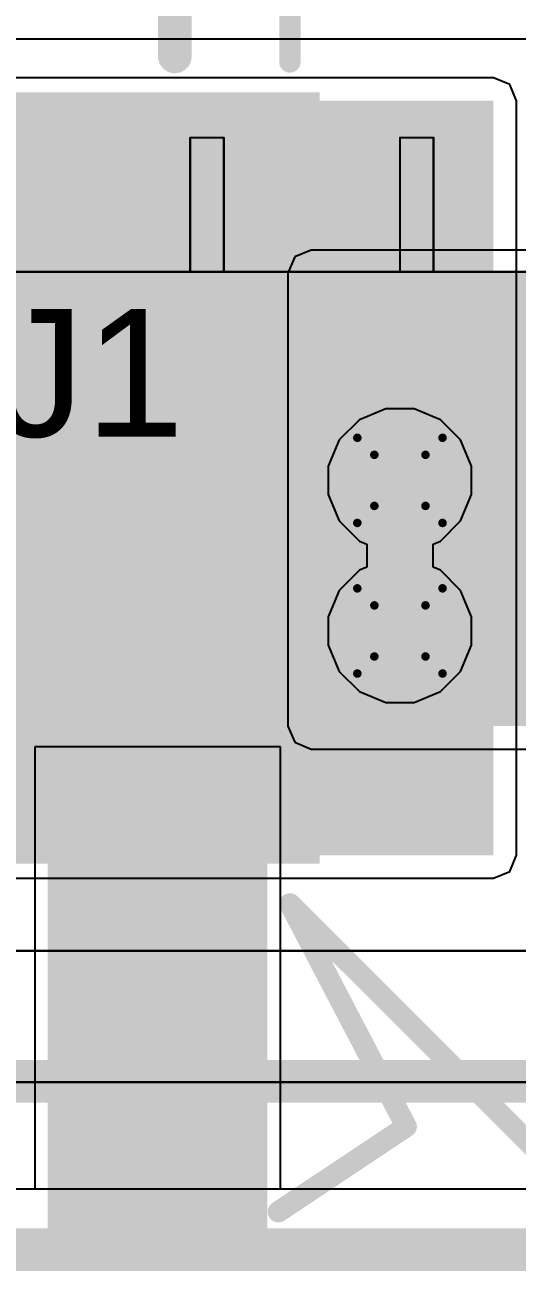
# Model space of a CAD drawing. Header units: inches. Extents: x -6 to 5433, y -4 to 5447.
# Drawn here: x 40.67 to 43.6, y -3.63 to 3.8 of the extents above; entities that cross this region are included whole.
import ezdxf

# ---------------------------------------------------------------- set-up
doc = ezdxf.new("R2010")
doc.units = ezdxf.units.IN
for name, color, linetype in [('Board_outline', 216, 'Continuous'), ('Bottom Layer', 5, 'Continuous'), ('Bottom Overlay', 54, 'Continuous'), ('Bottom Paste', 16, 'Continuous'), ('Bottom Solder', 6, 'Continuous'), ('Dimensions', 6, 'Continuous'), ('Drill Drawing', 1, 'Continuous'), ('Ground', 16, 'Continuous'), ('Mechanical 4', 56, 'Continuous'), ('Power', 76, 'Continuous'), ('Top Layer', 1, 'Continuous'), ('Top Overlay', 2, 'Continuous'), ('Top Paste', 8, 'Continuous'), ('Top Solder', 216, 'Continuous'), ('Via Holes', 16, 'Continuous')]:
    doc.layers.add(name, color=color, linetype=linetype)
doc.styles.add('Arial', font='', dxfattribs={"height": 0.2})
doc.styles.get('Arial').set_extended_font_data('Arial')

msp = doc.modelspace()

# ---------------------------------------------------------------- hatches: boundary and pattern name
at = {"layer": 'Bottom Layer'}
for points in [[(38.8723, -1.1519), (43.4594, -1.1519), (43.4594, 3.3481), (38.8723, 3.3481)], [(42.3723, -1.1519), (38.8723, -1.1519), (38.8723, 3.3481), (42.3723, 3.3481)]]:
    msp.add_hatch(color=5, dxfattribs=at).paths.add_polyline_path(points)
h = msp.add_hatch(color=5, dxfattribs=at)
edge = h.paths.add_edge_path()
edge.add_arc((42.9021, 1.0842), 0.3, 0, 360)
h = msp.add_hatch(color=5, dxfattribs=at)
edge = h.paths.add_edge_path()
edge.add_arc((42.9021, 0.1861), 0.3, 0, 360)
at = {"layer": 'Bottom Paste'}
msp.add_hatch(color=16, dxfattribs=at).paths.add_polyline_path([(42.3723, -1.1519), (38.8723, -1.1519), (38.8723, 3.3481), (42.3723, 3.3481)])
at = {"layer": 'Bottom Solder'}
msp.add_hatch(color=6, dxfattribs=at).paths.add_polyline_path([(42.4231, -1.2027), (38.8215, -1.2027), (38.8215, 3.3989), (42.4231, 3.3989)])
at = {"layer": 'Ground'}
msp.add_hatch(color=16, dxfattribs=at).paths.add_polyline_path([(42.3723, -0.381), (51.9885, -0.381), (51.9885, 2.3201), (42.3723, 2.3201)])
h = msp.add_hatch(color=16, dxfattribs=at)
edge = h.paths.add_edge_path()
edge.add_arc((42.9021, 1.0842), 0.3, 0, 360)
h = msp.add_hatch(color=16, dxfattribs=at)
edge = h.paths.add_edge_path()
edge.add_arc((42.9021, 0.1861), 0.3, 0, 360)
at = {"layer": 'Power'}
h = msp.add_hatch(color=76, dxfattribs=at)
edge = h.paths.add_edge_path()
edge.add_arc((42.9021, 1.0842), 0.3, 0, 360)
h = msp.add_hatch(color=76, dxfattribs=at)
edge = h.paths.add_edge_path()
edge.add_arc((42.9021, 0.1861), 0.3, 0, 360)
at = {"layer": 'Top Layer'}
h = msp.add_hatch(color=1, dxfattribs=at)
edge = h.paths.add_edge_path()
edge.add_arc((42.9021, 1.0842), 0.3, 0, 360)
h = msp.add_hatch(color=1, dxfattribs=at)
edge = h.paths.add_edge_path()
edge.add_arc((42.9021, 0.1861), 0.3, 0, 360)
msp.add_hatch(color=1, dxfattribs=at).paths.add_polyline_path([(40.8524, -0.6315), (42.0624, -0.6315), (42.0624, -3.3315), (40.8524, -3.3315)])
at = {"layer": 'Top Paste'}
msp.add_hatch(color=8, dxfattribs=at).paths.add_polyline_path([(40.8524, -0.6315), (42.0624, -0.6315), (42.0624, -3.3315), (40.8524, -3.3315)])
at = {"layer": 'Top Solder'}
msp.add_hatch(color=216, dxfattribs=at).paths.add_polyline_path([(40.8024, -0.5814), (42.1124, -0.5814), (42.1124, -3.3815), (40.8024, -3.3815)])
at = {"layer": 'Via Holes'}
h = msp.add_hatch(color=7, dxfattribs=at)
edge = h.paths.add_edge_path()
edge.add_arc((42.9021, 1.0842), 0.15, 0, 360)
h = msp.add_hatch(color=7, dxfattribs=at)
edge = h.paths.add_edge_path()
edge.add_arc((42.9021, 0.1861), 0.15, 0, 360)

# ---------------------------------------------------------------- linework, layer by layer
at = {"layer": 'Board_outline'}
msp.add_lwpolyline([(-4.9266, -3.505, 0.254, 0.254, 0), (66.0734, -3.505, 0.254, 0.254, 0)], format="xyseb", dxfattribs=at)
at = {"layer": 'Bottom Layer'}
for p, q in [((43.4594, 3.4855), (38.8723, 3.4855)), ((43.5566, 3.4453), (43.4594, 3.4855)), ((43.5969, 3.3481), (43.5566, 3.4453)), ((43.5969, -1.1519), (43.5969, 3.3481)), ((43.5566, -1.2491), (43.5969, -1.1519)), ((43.4594, -1.2894), (43.5566, -1.2491)), ((38.8723, -1.2894), (43.4594, -1.2894)), ((55.4631, -3.1425), (38.5808, -3.1425))]:
    msp.add_line(p, q, dxfattribs=at)
at = {"layer": 'Bottom Overlay'}
for points in [[(41.5604, 3.6127, 0.2, 0.2, 0), (41.5604, 4.2223, 0.2, 0.2, 0)], [(42.2463, 3.5792, 0.127, 0.127, 0), (42.2463, 4.0191, 0.127, 0.127, 0)], [(42.2463, -1.4419, 0.127, 0.127, 0), (42.9397, -2.7704, 0.127, 0.127, 0)], [(42.2463, -1.4419, 0.127, 0.127, 0), (44.0243, -3.2199, 0.127, 0.127, 0)], [(42.1777, -3.2784, 0.127, 0.127, 0), (42.9397, -2.7704, 0.127, 0.127, 0)]]:
    msp.add_lwpolyline(points, format="xyseb", dxfattribs=at)
for points in [[(41.5104, 3.6127, 0.1, 0.1, 1), (41.6104, 3.6127, 0.1, 0.1, 1)], [(42.2145, 3.5792, 0.0635, 0.0635, 1), (42.278, 3.5792, 0.0635, 0.0635, 1)], [(42.2145, -1.4419, 0.0635, 0.0635, 1), (42.278, -1.4419, 0.0635, 0.0635, 1)], [(42.2145, -1.4419, 0.0635, 0.0635, 1), (42.278, -1.4419, 0.0635, 0.0635, 1)], [(42.9079, -2.7704, 0.0635, 0.0635, 1), (42.9714, -2.7704, 0.0635, 0.0635, 1)], [(42.9079, -2.7704, 0.0635, 0.0635, 1), (42.9714, -2.7704, 0.0635, 0.0635, 1)], [(42.1459, -3.2784, 0.0635, 0.0635, 1), (42.2094, -3.2784, 0.0635, 0.0635, 1)]]:
    msp.add_lwpolyline(points, format="xyseb", close=True, dxfattribs=at)
at = {"layer": 'Dimensions'}
msp.add_lwpolyline([(32.5832, 0.9965, 0.127, 0.127, 0), (61.5832, 0.9965, 0.127, 0.127, 0)], format="xyseb", dxfattribs=at)
at = {"layer": 'Drill Drawing'}
for points in [[(42.6481, 1.3382, 0.0508, 0.0508, 0), (43.1561, 1.3382, 0.0508, 0.0508, 0)], [(42.6481, 0.8302, 0.0508, 0.0508, 0), (42.6481, 1.3382, 0.0508, 0.0508, 0)], [(43.1561, 0.8302, 0.0508, 0.0508, 0), (43.1561, 1.3382, 0.0508, 0.0508, 0)], [(42.7497, 1.2366, 0.0508, 0.0508, 0), (43.0545, 1.2366, 0.0508, 0.0508, 0)], [(42.7497, 0.9318, 0.0508, 0.0508, 0), (42.7497, 1.2366, 0.0508, 0.0508, 0)], [(43.0545, 0.9318, 0.0508, 0.0508, 0), (43.0545, 1.2366, 0.0508, 0.0508, 0)], [(42.7497, 0.9318, 0.0508, 0.0508, 0), (43.0545, 0.9318, 0.0508, 0.0508, 0)], [(42.6481, 0.8302, 0.0508, 0.0508, 0), (43.1561, 0.8302, 0.0508, 0.0508, 0)], [(42.6481, 0.4401, 0.0508, 0.0508, 0), (43.1561, 0.4401, 0.0508, 0.0508, 0)], [(42.6481, -0.0679, 0.0508, 0.0508, 0), (42.6481, 0.4401, 0.0508, 0.0508, 0)], [(43.1561, -0.0679, 0.0508, 0.0508, 0), (43.1561, 0.4401, 0.0508, 0.0508, 0)], [(42.7497, 0.3385, 0.0508, 0.0508, 0), (43.0545, 0.3385, 0.0508, 0.0508, 0)], [(42.7497, 0.0337, 0.0508, 0.0508, 0), (42.7497, 0.3385, 0.0508, 0.0508, 0)], [(43.0545, 0.0337, 0.0508, 0.0508, 0), (43.0545, 0.3385, 0.0508, 0.0508, 0)], [(42.7497, 0.0337, 0.0508, 0.0508, 0), (43.0545, 0.0337, 0.0508, 0.0508, 0)], [(42.6481, -0.0679, 0.0508, 0.0508, 0), (43.1561, -0.0679, 0.0508, 0.0508, 0)]]:
    msp.add_lwpolyline(points, format="xyseb", dxfattribs=at)
for points in [[(42.6354, 1.3382, 0.0254, 0.0254, 1), (42.6608, 1.3382, 0.0254, 0.0254, 1)], [(42.6354, 1.3382, 0.0254, 0.0254, 1), (42.6608, 1.3382, 0.0254, 0.0254, 1)], [(43.1434, 1.3382, 0.0254, 0.0254, 1), (43.1688, 1.3382, 0.0254, 0.0254, 1)], [(43.1434, 1.3382, 0.0254, 0.0254, 1), (43.1688, 1.3382, 0.0254, 0.0254, 1)], [(42.737, 1.2366, 0.0254, 0.0254, 1), (42.7624, 1.2366, 0.0254, 0.0254, 1)], [(42.737, 1.2366, 0.0254, 0.0254, 1), (42.7624, 1.2366, 0.0254, 0.0254, 1)], [(43.0418, 1.2366, 0.0254, 0.0254, 1), (43.0672, 1.2366, 0.0254, 0.0254, 1)], [(43.0418, 1.2366, 0.0254, 0.0254, 1), (43.0672, 1.2366, 0.0254, 0.0254, 1)], [(42.737, 0.9318, 0.0254, 0.0254, 1), (42.7624, 0.9318, 0.0254, 0.0254, 1)], [(42.737, 0.9318, 0.0254, 0.0254, 1), (42.7624, 0.9318, 0.0254, 0.0254, 1)], [(43.0418, 0.9318, 0.0254, 0.0254, 1), (43.0672, 0.9318, 0.0254, 0.0254, 1)], [(43.0418, 0.9318, 0.0254, 0.0254, 1), (43.0672, 0.9318, 0.0254, 0.0254, 1)], [(42.6354, 0.8302, 0.0254, 0.0254, 1), (42.6608, 0.8302, 0.0254, 0.0254, 1)], [(42.6354, 0.8302, 0.0254, 0.0254, 1), (42.6608, 0.8302, 0.0254, 0.0254, 1)], [(43.1434, 0.8302, 0.0254, 0.0254, 1), (43.1688, 0.8302, 0.0254, 0.0254, 1)], [(43.1434, 0.8302, 0.0254, 0.0254, 1), (43.1688, 0.8302, 0.0254, 0.0254, 1)], [(42.6354, 0.4401, 0.0254, 0.0254, 1), (42.6608, 0.4401, 0.0254, 0.0254, 1)], [(42.6354, 0.4401, 0.0254, 0.0254, 1), (42.6608, 0.4401, 0.0254, 0.0254, 1)], [(43.1434, 0.4401, 0.0254, 0.0254, 1), (43.1688, 0.4401, 0.0254, 0.0254, 1)], [(43.1434, 0.4401, 0.0254, 0.0254, 1), (43.1688, 0.4401, 0.0254, 0.0254, 1)], [(42.737, 0.3385, 0.0254, 0.0254, 1), (42.7624, 0.3385, 0.0254, 0.0254, 1)], [(42.737, 0.3385, 0.0254, 0.0254, 1), (42.7624, 0.3385, 0.0254, 0.0254, 1)], [(43.0418, 0.3385, 0.0254, 0.0254, 1), (43.0672, 0.3385, 0.0254, 0.0254, 1)], [(43.0418, 0.3385, 0.0254, 0.0254, 1), (43.0672, 0.3385, 0.0254, 0.0254, 1)], [(42.737, 0.0337, 0.0254, 0.0254, 1), (42.7624, 0.0337, 0.0254, 0.0254, 1)], [(42.737, 0.0337, 0.0254, 0.0254, 1), (42.7624, 0.0337, 0.0254, 0.0254, 1)], [(43.0418, 0.0337, 0.0254, 0.0254, 1), (43.0672, 0.0337, 0.0254, 0.0254, 1)], [(43.0418, 0.0337, 0.0254, 0.0254, 1), (43.0672, 0.0337, 0.0254, 0.0254, 1)], [(42.6354, -0.0679, 0.0254, 0.0254, 1), (42.6608, -0.0679, 0.0254, 0.0254, 1)], [(42.6354, -0.0679, 0.0254, 0.0254, 1), (42.6608, -0.0679, 0.0254, 0.0254, 1)], [(43.1434, -0.0679, 0.0254, 0.0254, 1), (43.1688, -0.0679, 0.0254, 0.0254, 1)], [(43.1434, -0.0679, 0.0254, 0.0254, 1), (43.1688, -0.0679, 0.0254, 0.0254, 1)]]:
    msp.add_lwpolyline(points, format="xyseb", close=True, dxfattribs=at)
at = {"layer": 'Ground'}
for p, q in [((42.3723, 2.4575), (42.2751, 2.4173)), ((51.9885, 2.4575), (42.3723, 2.4575)), ((42.2751, 2.4173), (42.2348, 2.3201)), ((42.2348, 2.3201), (42.2348, -0.381)), ((42.2348, -0.381), (42.2751, -0.4782)), ((42.2751, -0.4782), (42.3723, -0.5185)), ((42.3723, -0.5185), (51.9885, -0.5185)), ((56.6388, -3.1425), (37.0805, -3.1425))]:
    msp.add_line(p, q, dxfattribs=at)
at = {"layer": 'Mechanical 4'}
for points in [[(41.6521, 3.1279, 0.0127, 0.0127, 0), (41.8521, 3.1279, 0.0127, 0.0127, 0)], [(41.6521, 2.3279, 0.0127, 0.0127, 0), (41.6521, 3.1279, 0.0127, 0.0127, 0)], [(41.8521, 2.3279, 0.0127, 0.0127, 0), (41.8521, 3.1279, 0.0127, 0.0127, 0)], [(42.9021, 3.1279, 0.0127, 0.0127, 0), (43.1021, 3.1279, 0.0127, 0.0127, 0)], [(42.9021, 2.3279, 0.0127, 0.0127, 0), (42.9021, 3.1279, 0.0127, 0.0127, 0)], [(43.1021, 2.3279, 0.0127, 0.0127, 0), (43.1021, 3.1279, 0.0127, 0.0127, 0)], [(27.0021, 2.3279, 0.0127, 0.0127, 0), (45.2521, 2.3279, 0.0127, 0.0127, 0)], [(27.0021, -1.7221, 0.0127, 0.0127, 0), (45.2521, -1.7221, 0.0127, 0.0127, 0)], [(-2.5, -2.5, 0.254, 0.254, 0), (67.5, -2.5, 0.254, 0.254, 0)], [(-2.5028, -2.505, 0.0127, 0.0127, 0), (67.4972, -2.505, 0.0127, 0.0127, 0)]]:
    msp.add_lwpolyline(points, format="xyseb", dxfattribs=at)
for points in [[(41.6489, 3.1279, 0.00635, 0.00635, 1), (41.6553, 3.1279, 0.00635, 0.00635, 1)], [(41.6489, 3.1279, 0.00635, 0.00635, 1), (41.6553, 3.1279, 0.00635, 0.00635, 1)], [(41.8489, 3.1279, 0.00635, 0.00635, 1), (41.8553, 3.1279, 0.00635, 0.00635, 1)], [(41.8489, 3.1279, 0.00635, 0.00635, 1), (41.8553, 3.1279, 0.00635, 0.00635, 1)], [(42.8989, 3.1279, 0.00635, 0.00635, 1), (42.9053, 3.1279, 0.00635, 0.00635, 1)], [(42.8989, 3.1279, 0.00635, 0.00635, 1), (42.9053, 3.1279, 0.00635, 0.00635, 1)], [(43.0989, 3.1279, 0.00635, 0.00635, 1), (43.1053, 3.1279, 0.00635, 0.00635, 1)], [(43.0989, 3.1279, 0.00635, 0.00635, 1), (43.1053, 3.1279, 0.00635, 0.00635, 1)], [(41.6489, 2.3279, 0.00635, 0.00635, 1), (41.6553, 2.3279, 0.00635, 0.00635, 1)], [(41.8489, 2.3279, 0.00635, 0.00635, 1), (41.8553, 2.3279, 0.00635, 0.00635, 1)], [(42.8989, 2.3279, 0.00635, 0.00635, 1), (42.9053, 2.3279, 0.00635, 0.00635, 1)], [(43.0989, 2.3279, 0.00635, 0.00635, 1), (43.1053, 2.3279, 0.00635, 0.00635, 1)]]:
    msp.add_lwpolyline(points, format="xyseb", close=True, dxfattribs=at)
at = {"layer": 'Power'}
for p, q in [((33.3344, 3.7184), (49.4856, 3.7184)), ((42.8172, 1.5112), (42.6602, 1.4462)), ((42.987, 1.5112), (42.8172, 1.5112)), ((43.144, 1.4462), (42.987, 1.5112)), ((42.6602, 1.4462), (42.5401, 1.326)), ((43.2641, 1.326), (43.144, 1.4462)), ((42.5401, 1.326), (42.4751, 1.1691)), ((43.3291, 1.1691), (43.2641, 1.326)), ((42.4751, 1.1691), (42.4751, 0.9992)), ((43.3291, 0.9992), (43.3291, 1.1691)), ((42.4751, 0.9992), (42.5401, 0.8423)), ((43.2641, 0.8423), (43.3291, 0.9992)), ((42.5401, 0.8423), (42.6602, 0.7222)), ((43.144, 0.7222), (43.2641, 0.8423)), ((42.6602, 0.7222), (42.7044, 0.7039)), ((42.7044, 0.7039), (42.7044, 0.5664)), ((43.0998, 0.7039), (43.144, 0.7222)), ((43.0998, 0.5664), (43.0998, 0.7039)), ((42.6602, 0.5481), (42.5401, 0.428)), ((42.7044, 0.5664), (42.6602, 0.5481)), ((43.144, 0.5481), (43.0998, 0.5664)), ((43.2641, 0.428), (43.144, 0.5481)), ((42.5401, 0.428), (42.4751, 0.271)), ((43.3291, 0.271), (43.2641, 0.428)), ((42.4751, 0.271), (42.4751, 0.1012)), ((43.3291, 0.1012), (43.3291, 0.271)), ((42.4751, 0.1012), (42.5401, -0.0558)), ((43.2641, -0.0558), (43.3291, 0.1012)), ((42.5401, -0.0558), (42.6602, -0.1759)), ((43.144, -0.1759), (43.2641, -0.0558)), ((42.6602, -0.1759), (42.8172, -0.2409)), ((42.987, -0.2409), (43.144, -0.1759)), ((42.8172, -0.2409), (42.987, -0.2409)), ((58.8518, -3.1425), (37.0805, -3.1425))]:
    msp.add_line(p, q, dxfattribs=at)
at = {"layer": 'Top Layer'}
for p, q in [((42.8172, 1.5112), (42.6602, 1.4462)), ((42.987, 1.5112), (42.8172, 1.5112)), ((43.144, 1.4462), (42.987, 1.5112)), ((42.6602, 1.4462), (42.5401, 1.326)), ((43.2641, 1.326), (43.144, 1.4462)), ((42.5401, 1.326), (42.4751, 1.1691)), ((43.3291, 1.1691), (43.2641, 1.326)), ((42.4751, 1.1691), (42.4751, 0.9992)), ((43.3291, 0.9992), (43.3291, 1.1691)), ((42.4751, 0.9992), (42.5401, 0.8423)), ((43.2641, 0.8423), (43.3291, 0.9992)), ((42.5401, 0.8423), (42.6602, 0.7222)), ((43.144, 0.7222), (43.2641, 0.8423)), ((42.6602, 0.7222), (42.7044, 0.7039)), ((42.7044, 0.7039), (42.7044, 0.5664)), ((43.0998, 0.7039), (43.144, 0.7222)), ((43.0998, 0.5664), (43.0998, 0.7039)), ((42.6602, 0.5481), (42.5401, 0.428)), ((42.7044, 0.5664), (42.6602, 0.5481)), ((43.144, 0.5481), (43.0998, 0.5664)), ((43.2641, 0.428), (43.144, 0.5481)), ((42.5401, 0.428), (42.4751, 0.271)), ((43.3291, 0.271), (43.2641, 0.428)), ((42.4751, 0.271), (42.4751, 0.1012)), ((43.3291, 0.1012), (43.3291, 0.271)), ((42.4751, 0.1012), (42.5401, -0.0558)), ((43.2641, -0.0558), (43.3291, 0.1012)), ((42.5401, -0.0558), (42.6602, -0.1759)), ((43.144, -0.1759), (43.2641, -0.0558)), ((42.6602, -0.1759), (42.8172, -0.2409)), ((42.987, -0.2409), (43.144, -0.1759)), ((42.8172, -0.2409), (42.987, -0.2409)), ((42.1894, -0.5045), (40.7254, -0.5045)), ((40.7254, -0.5045), (40.7254, -3.1425)), ((42.1894, -3.1425), (42.1894, -0.5045)), ((40.7254, -3.1425), (37.0805, -3.1425)), ((44.2124, -3.1425), (42.1894, -3.1425))]:
    msp.add_line(p, q, dxfattribs=at)
at = {"layer": 'Top Overlay'}
for points in [[(40.1384, 0.9684, 0.1274, 0.1274, 0), (41.8322, 0.9684, 0.1274, 0.1274, 0)], [(41.8322, -0.4004, 0.1274, 0.1274, 0), (41.8322, 0.9684, 0.1274, 0.1274, 0)]]:
    msp.add_lwpolyline(points, format="xyseb", dxfattribs=at)
for points in [[(41.8004, 0.9684, 0.0637, 0.0637, 1), (41.8641, 0.9684, 0.0637, 0.0637, 1)], [(41.8004, 0.9684, 0.0637, 0.0637, 1), (41.8641, 0.9684, 0.0637, 0.0637, 1)], [(41.8004, -0.4004, 0.0637, 0.0637, 1), (41.8641, -0.4004, 0.0637, 0.0637, 1)]]:
    msp.add_lwpolyline(points, format="xyseb", close=True, dxfattribs=at)

# ---------------------------------------------------------------- texts
at = {"layer": 'Top Overlay', "style": 'Arial'}
msp.add_text('J1', height=0.762, dxfattribs=at).set_placement((40.4924, 1.3447))

doc.saveas('drawing.dxf')
